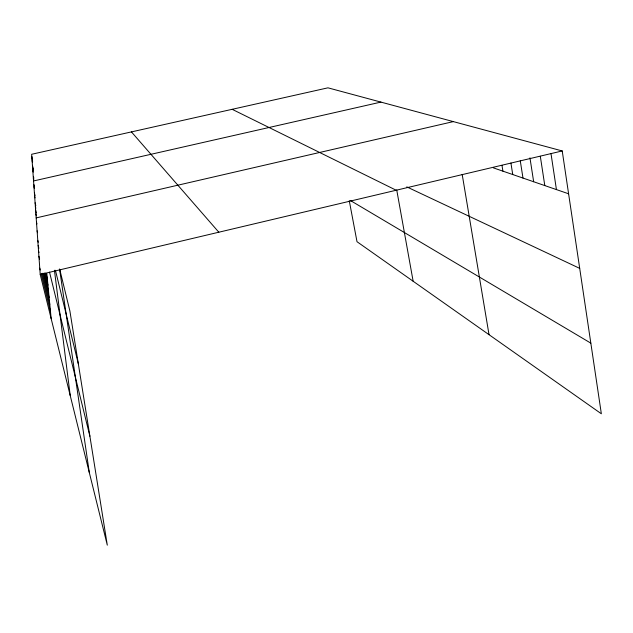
<?xml version="1.0" encoding="UTF-8"?>
<svg xmlns="http://www.w3.org/2000/svg" width="633" height="633" viewBox="0 0 633 633"><rect width="100%" height="100%" fill="white"/><g stroke="black" fill="none" stroke-linecap="round" stroke-linejoin="round"><path stroke-width="0.95" d="M59.692 269.175L69.883 310.938L107.301 545.171L40.211 274.485L562.223 150.947L601.35 413.784L357.004 241.711L349.258 200.669M36.184 217.902L453.339 121.607M33.549 180.959L380.939 102.095M562.223 150.947L327.965 87.829L31.65 154.278L40.211 274.485M493.463 167.895L568.6 193.785M406.782 186.885L579.701 268.368M232.169 109.311L396.187 190.24M350.54 200.59L590.834 343.141M131.442 131.901L218.82 232.216M37.782 240.366L38.249 242.257M45.98 273.567L47.38 279.256M38.146 245.438L38.842 248.271M44.911 272.847L47.942 285.127M38.526 250.731L38.985 252.622M44.112 273.353L48.535 291.259M38.914 256.27L39.618 259.095M43.107 273.203L49.152 297.66M42.118 273.337L49.793 304.354M39.76 268.131L40.227 270.006M41.161 273.765L50.466 311.357M33.984 184.717L34.435 186.585M33.96 186.688L34.427 188.587M34.396 192.812L35.092 195.66M34.625 196.024L35.084 197.9M35.108 202.797L35.804 205.622M35.361 206.366L35.836 208.281M35.622 210.069L36.326 212.91M35.899 213.914L36.358 215.79M49.516 272.103L89.894 436.216M36.477 222.041L36.943 223.94M37.102 230.831L37.576 232.746M31.8 156.367L32.489 159.192M31.951 158.511L32.655 161.375M32.109 160.719L32.568 162.586M32.441 165.332L33.343 169.043M32.607 167.737L33.296 170.562M32.789 170.222L33.256 172.129M33.391 176.37L33.858 178.277M33.351 178.15L33.81 180.017M55.427 270.283L78.334 363.84M396.741 189.995L413.143 281.242M462.177 174.36L489.032 334.683M501.977 165.332L502.911 171.155M510.91 162.966L512.738 174.542M520.271 160.79L522.985 178.071M529.956 157.839L533.659 181.75M540.313 156.28L544.799 185.588M550.987 153.534L556.431 189.591M59.589 269.12L89.308 472.558M54.43 270.244L70.231 395.593M46.842 273.63L51.17 318.7"/></g></svg>
